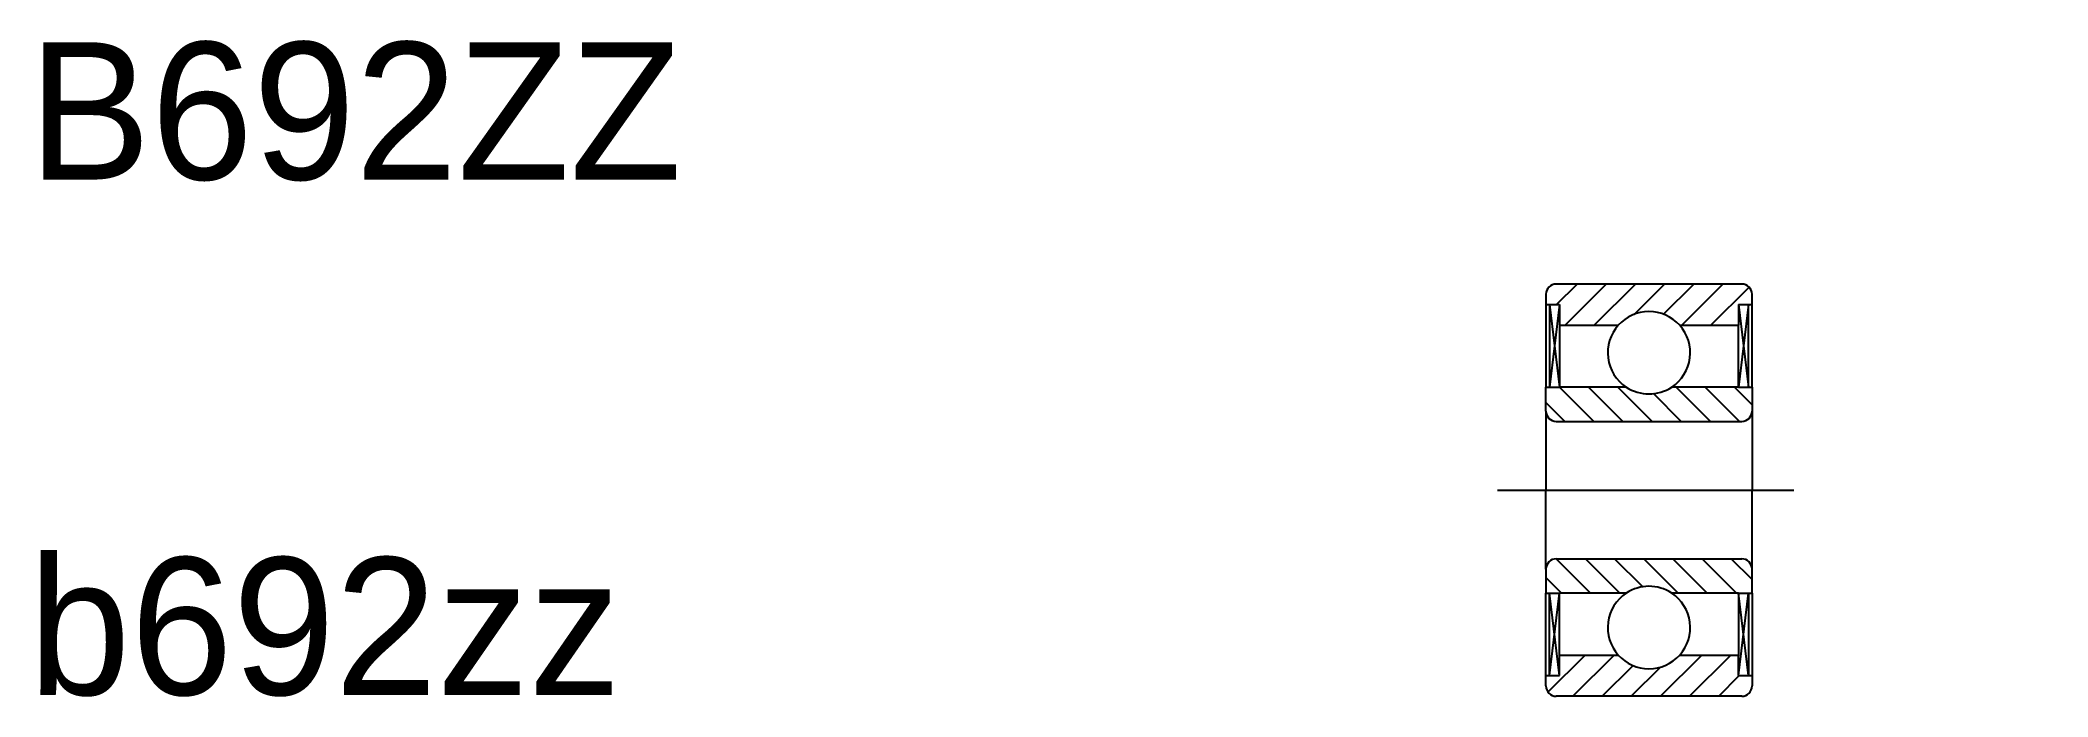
# Model space of a CAD drawing. Extents: x 26.2 to 55.5, y 22.6 to 32.2.
import ezdxf

# ---------------------------------------------------------------- set-up
doc = ezdxf.new("R2010")
doc.units = 0
doc.header["$PDMODE"] = 1
doc.linetypes.add('CENTER', pattern=[50.8, 31.75, -6.35, 6.35, -6.35])
doc.linetypes.add('CNS_SOLID', pattern=[0])
doc.layers.get('0').update_dxf_attribs({"linetype": 'CONTINUOUS'})
doc.layers.add('CENTER', color=1, linetype='CENTER')
doc.layers.add('VIS', color=7, linetype='CNS_SOLID')

# ---------------------------------------------------------------- blocks, each defined once
blk = doc.blocks.new('*X36')
at = {"layer": 'VIS', "color": 7}
for p, q in [((0.03, -2.94), (0.57, -2.4)), ((0.394, -3), (0.994, -2.4)), ((0.818, -3), (1.268, -2.551)), ((1.243, -3), (1.666, -2.577)), ((1.667, -3), (2.267, -2.4)), ((2.091, -3), (2.691, -2.4)), ((2.515, -3), (2.815, -2.7))]:
    blk.add_line(p, q, dxfattribs=at)
blk = doc.blocks.new('*X35')
at = {"layer": 'VIS', "color": 7}
for p, q in [((0.651, -1.5), (0.151, -1)), ((1.076, -1.5), (0.576, -1)), ((1.409, -1.409), (1, -1)), ((1.924, -1.5), (1.424, -1)), ((2.349, -1.5), (1.849, -1)), ((2.773, -1.5), (2.273, -1)), ((3, -1.303), (2.697, -1)), ((0.227, -1.5), (0, -1.273))]:
    blk.add_line(p, q, dxfattribs=at)
blk = doc.blocks.new('*X34')
at = {"layer": 'VIS', "color": 7}
for p, q in [((0.651, -1.5), (0.151, -1)), ((1.076, -1.5), (0.576, -1)), ((1.409, -1.409), (1, -1)), ((1.924, -1.5), (1.424, -1)), ((2.349, -1.5), (1.849, -1)), ((2.773, -1.5), (2.273, -1)), ((3, -1.303), (2.697, -1)), ((0.227, -1.5), (0, -1.273))]:
    blk.add_line(p, q, dxfattribs=at)
blk = doc.blocks.new('*X33')
at = {"layer": 'VIS', "color": 7}
for p, q in [((0.154, 2.7), (0.454, 3)), ((0.279, 2.4), (0.879, 3)), ((0.703, 2.4), (1.303, 3)), ((1.284, 2.557), (1.727, 3)), ((1.711, 2.559), (2.151, 3)), ((1.976, 2.4), (2.576, 3)), ((2.4, 2.4), (2.956, 2.956))]:
    blk.add_line(p, q, dxfattribs=at)
blk = doc.blocks.new('*X32')
at = {"layer": 'VIS', "color": 7}
for p, q in [((0.697, 1), (0.197, 1.5)), ((1.121, 1), (0.621, 1.5)), ((1.546, 1), (1.046, 1.5)), ((2.394, 1), (1.894, 1.5)), ((2.818, 1), (2.318, 1.5)), ((3, 1.243), (2.743, 1.5)), ((0.273, 1), (0, 1.273)), ((1.97, 1), (1.564, 1.406))]:
    blk.add_line(p, q, dxfattribs=at)
blk = doc.blocks.new('*X31')
at = {"layer": 'VIS', "color": 7}
for p, q in [((0.697, 1), (0.197, 1.5)), ((1.121, 1), (0.621, 1.5)), ((1.546, 1), (1.046, 1.5)), ((2.394, 1), (1.894, 1.5)), ((2.818, 1), (2.318, 1.5)), ((3, 1.243), (2.743, 1.5)), ((0.273, 1), (0, 1.273)), ((1.97, 1), (1.564, 1.406))]:
    blk.add_line(p, q, dxfattribs=at)

msp = doc.modelspace()

# ---------------------------------------------------------------- linework, layer by layer
at = {"layer": 'CENTER', "color": 1, "linetype": 'CENTER'}
msp.add_line((47.463, 25.608), (51.775, 25.608), dxfattribs=at)
at = {"layer": 'VIS', "color": 7}
for p, q in [((48.166, 28.458), (48.166, 28.308)), ((51.016, 28.608), (48.316, 28.608)), ((51.166, 28.308), (51.166, 28.458)), ((48.166, 28.308), (48.166, 27.108)), ((48.166, 28.308), (48.365, 28.308)), ((48.216, 28.308), (48.216, 27.108)), ((48.365, 28.308), (48.216, 27.108)), ((48.216, 28.308), (48.365, 27.108)), ((48.365, 28.308), (48.365, 28.008)), ((50.967, 28.308), (51.166, 28.308)), ((50.967, 28.308), (50.967, 28.008)), ((51.116, 28.308), (50.967, 27.108)), ((50.967, 28.308), (51.116, 27.108)), ((51.116, 27.108), (51.116, 28.308)), ((51.166, 27.108), (51.166, 28.308)), ((48.365, 28.008), (49.219, 28.008)), ((48.365, 28.008), (48.365, 27.108)), ((50.113, 28.008), (50.967, 28.008)), ((50.967, 27.108), (50.967, 28.008)), ((48.166, 27.108), (48.365, 27.108)), ((48.166, 26.758), (48.166, 27.108)), ((49.334, 27.108), (48.365, 27.108)), ((50.967, 27.108), (49.998, 27.108)), ((50.967, 27.108), (51.166, 27.108)), ((51.166, 27.108), (51.166, 26.758)), ((48.166, 26.758), (48.166, 25.608)), ((48.316, 26.608), (51.016, 26.608)), ((51.166, 26.758), (51.166, 25.608)), ((48.166, 24.458), (48.166, 25.608)), ((51.166, 24.458), (51.166, 25.608)), ((48.316, 24.608), (51.016, 24.608)), ((48.166, 24.458), (48.166, 24.108)), ((51.166, 24.108), (51.166, 24.458)), ((48.166, 22.908), (48.166, 24.108)), ((48.166, 24.108), (48.365, 24.108)), ((48.216, 22.908), (48.216, 24.108)), ((48.365, 22.908), (48.216, 24.108)), ((48.216, 22.908), (48.365, 24.108)), ((49.334, 24.108), (48.365, 24.108)), ((48.365, 23.208), (48.365, 24.108)), ((50.967, 24.108), (49.998, 24.108)), ((50.967, 24.108), (50.967, 23.208)), ((50.967, 24.108), (51.166, 24.108)), ((51.116, 22.908), (50.967, 24.108)), ((50.967, 22.908), (51.116, 24.108)), ((51.116, 24.108), (51.116, 22.908)), ((51.166, 24.108), (51.166, 22.908)), ((48.365, 23.208), (49.219, 23.208)), ((48.365, 22.908), (48.365, 23.208)), ((50.113, 23.208), (50.967, 23.208)), ((50.967, 22.908), (50.967, 23.208)), ((48.166, 22.758), (48.166, 22.908)), ((48.166, 22.908), (48.365, 22.908)), ((50.967, 22.908), (51.166, 22.908)), ((51.166, 22.908), (51.166, 22.758)), ((51.016, 22.608), (48.316, 22.608))]:
    msp.add_line(p, q, dxfattribs=at)
for centre, radius, start, end in [((48.316, 28.458), 0.15, 90, 180), ((51.016, 28.458), 0.15, 0, 90), ((49.666, 27.608), 0.6, 41.8103, 138.1897), ((49.666, 27.608), 0.6, 138.1897, 236.4427), ((49.666, 27.608), 0.6, 303.5573, 41.8103), ((49.666, 27.608), 0.6, 236.4427, 303.5573), ((48.316, 26.758), 0.15, 180, 270), ((51.016, 26.758), 0.15, 270, 0), ((48.316, 24.458), 0.15, 90, 180), ((51.016, 24.458), 0.15, 0, 90), ((49.666, 23.608), 0.6, 123.5573, 221.8103), ((49.666, 23.608), 0.6, 56.4427, 123.5573), ((49.666, 23.608), 0.6, 318.1897, 56.4427), ((49.666, 23.608), 0.6, 221.8103, 318.1897), ((48.316, 22.758), 0.15, 180, 270), ((51.016, 22.758), 0.15, 270, 0)]:
    msp.add_arc(centre, radius, start, end, dxfattribs=at)
at = {"layer": 'VIS', "color": 7, "extrusion": (1, 0, 0)}
for p in [(55.472, 28.494), (55.472, 27.798, -1.679), (55.472, 27.798, 1.679), (49.666, 27.608), (41.317, 27.392, -0.657), (41.317, 27.392, 0.657), (49.666, 27.023, -1.414), (49.666, 27.023, 1.414), (41.317, 26.621, -1.719), (41.317, 26.621, 1.719), (49.275, 26.837, 0.304), (49.275, 26.629, -0.875), (49.275, 26.239, 1.341), (53.722, 26.119), (53.722, 26.119), (48.166, 25.608), (48.166, 25.608), (40.017, 25.371), (40.017, 25.371), (40.189, 25.371), (48.125, 25.114), (48.125, 25.114), (49.275, 24.515, -1.644), (55.472, 24.439, 1.679), (55.472, 24.439, -1.679), (41.317, 24.122, 1.719), (41.317, 24.122, -1.719), (49.275, 23.989, 1.341), (49.666, 24.194, 1.414), (49.666, 24.194, -1.414), (55.472, 23.744), (49.275, 23.598, -0.875), (49.275, 23.39, 0.304), (49.666, 23.608), (41.317, 23.35, 0.657), (41.317, 23.35, -0.657)]:
    msp.add_point(p, dxfattribs=at)
at = {"layer": 'VIS', "color": 7, "extrusion": (-1, 0, 1e-16)}
for p in [(55.472, 28.494), (55.472, 27.798, -1.679), (55.472, 27.798, 1.679), (49.666, 27.608), (41.317, 27.392, -0.657), (41.317, 27.392, 0.657), (49.666, 27.023, -1.414), (49.666, 27.023, 1.414), (41.317, 26.621, -1.719), (41.317, 26.621, 1.719), (49.275, 26.837, 0.304), (49.275, 26.629, -0.875), (49.275, 26.239, 1.341), (49.275, 24.515, -1.644), (55.472, 24.439, 1.679), (55.472, 24.439, -1.679), (41.317, 24.122, 1.719), (41.317, 24.122, -1.719), (49.275, 23.989, 1.341), (49.666, 24.194, 1.414), (49.666, 24.194, -1.414), (55.472, 23.744), (49.275, 23.598, -0.875), (49.275, 23.39, 0.304), (49.666, 23.608), (41.317, 23.35, 0.657), (41.317, 23.35, -0.657)]:
    msp.add_point(p, dxfattribs=at)
at = {"layer": 'VIS', "color": 7, "extrusion": (-1, 0, 0)}
msp.add_point((40.189, 25.371), dxfattribs=at)

# ---------------------------------------------------------------- block references
at = {"layer": 'VIS', "color": 7}
for name in ['*X33', '*X32', '*X31', '*X35', '*X34', '*X36']:
    msp.add_blockref(name, (48.166, 25.608), dxfattribs=at)

# ---------------------------------------------------------------- texts
at = {"color": 7, "linetype": 'CONTINUOUS'}
for s, p in [('B692ZZ', (26.076, 30.128)), ('b692zz', (26.076, 22.628))]:
    msp.add_text(s, height=2, dxfattribs=at).set_placement(p)

doc.saveas('drawing.dxf')
